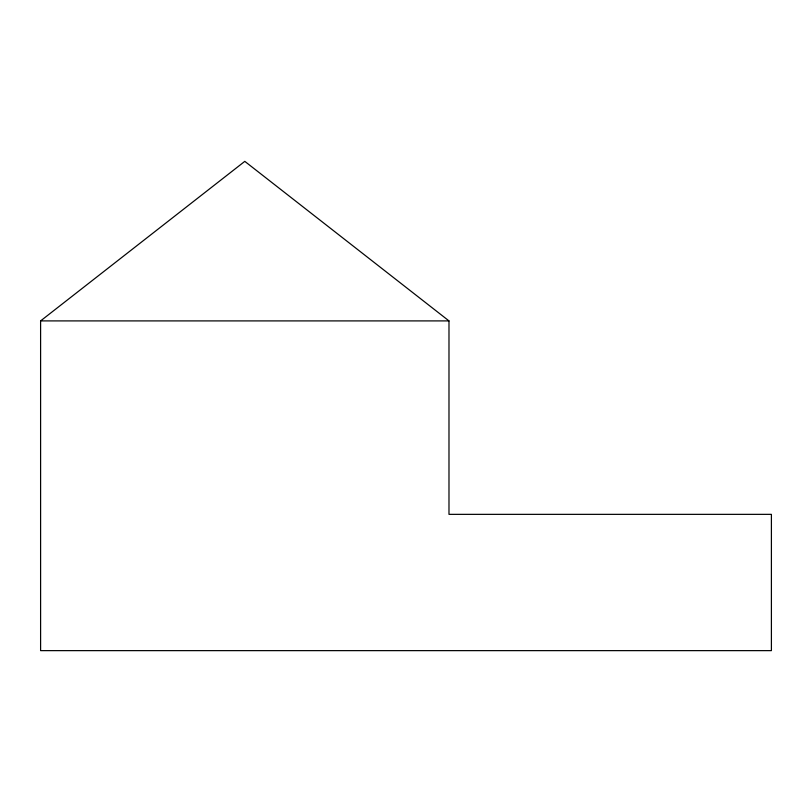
<?xml version="1.0" encoding="UTF-8"?>
<svg xmlns="http://www.w3.org/2000/svg" width="812" height="812" viewBox="0 0 812 812"><rect width="100%" height="100%" fill="white"/><g stroke="black" fill="none" stroke-linecap="round" stroke-linejoin="round"><path stroke-width="1.22" d="M40.6 320.902L244.798 161.365L448.985 320.902L448.985 514.351L771.4 514.351L771.4 650.635L40.6 650.635L40.6 320.902L448.985 320.902"/></g></svg>
